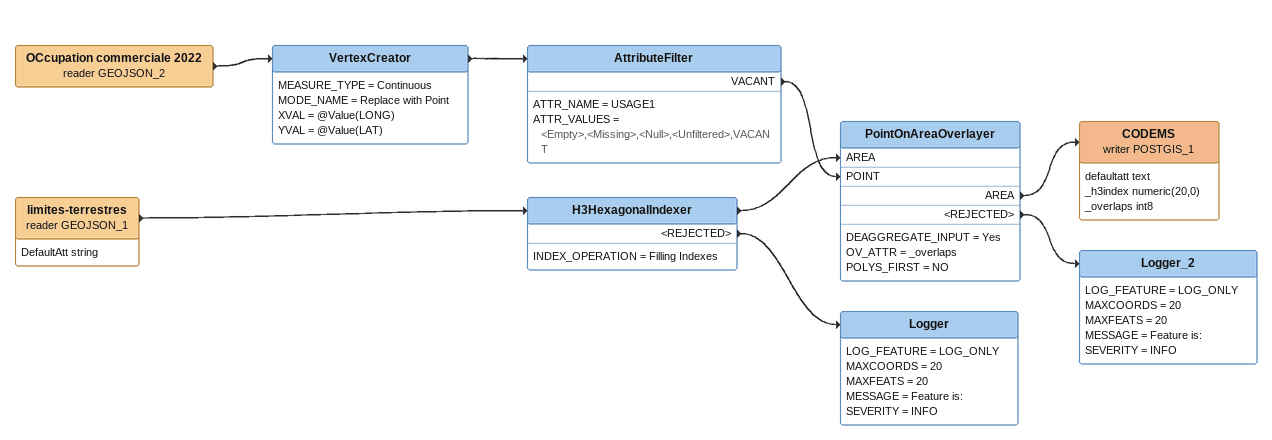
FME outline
OCcupation commerciale 2022 (reader GEOJSON_2)
    -> VertexCreator
VertexCreator
    MEASURE_TYPE = Continuous
    MODE_NAME = Replace with Point
    XVAL = @Value(LONG)
    YVAL = @Value(LAT)
    -> AttributeFilter
AttributeFilter
    ATTR_NAME = USAGE1
    ATTR_VALUES = <Empty>,<Missing>,<Null>,<Unfiltered>,VACANT
    VACANT -> PointOnAreaOverlayer [POINT]
limites-terrestres (reader GEOJSON_1)
    attributes: DefaultAtt string
    -> H3HexagonalIndexer
H3HexagonalIndexer
    INDEX_OPERATION = Filling Indexes
    -> PointOnAreaOverlayer [AREA]
    <REJECTED> -> Logger
PointOnAreaOverlayer
    DEAGGREGATE_INPUT = Yes
    OV_ATTR = _overlaps
    POLYS_FIRST = NO
    AREA -> CODEMS (writer POSTGIS_1)
    <REJECTED> -> Logger_2
CODEMS (writer POSTGIS_1)
    attributes: defaultatt text, _h3index numeric(20,0), _overlaps int8
Logger_2
    LOG_FEATURE = LOG_ONLY
    MAXCOORDS = 20
    MAXFEATS = 20
    MESSAGE = Feature is:
    SEVERITY = INFO
Logger
    LOG_FEATURE = LOG_ONLY
    MAXCOORDS = 20
    MAXFEATS = 20
    MESSAGE = Feature is:
    SEVERITY = INFO
